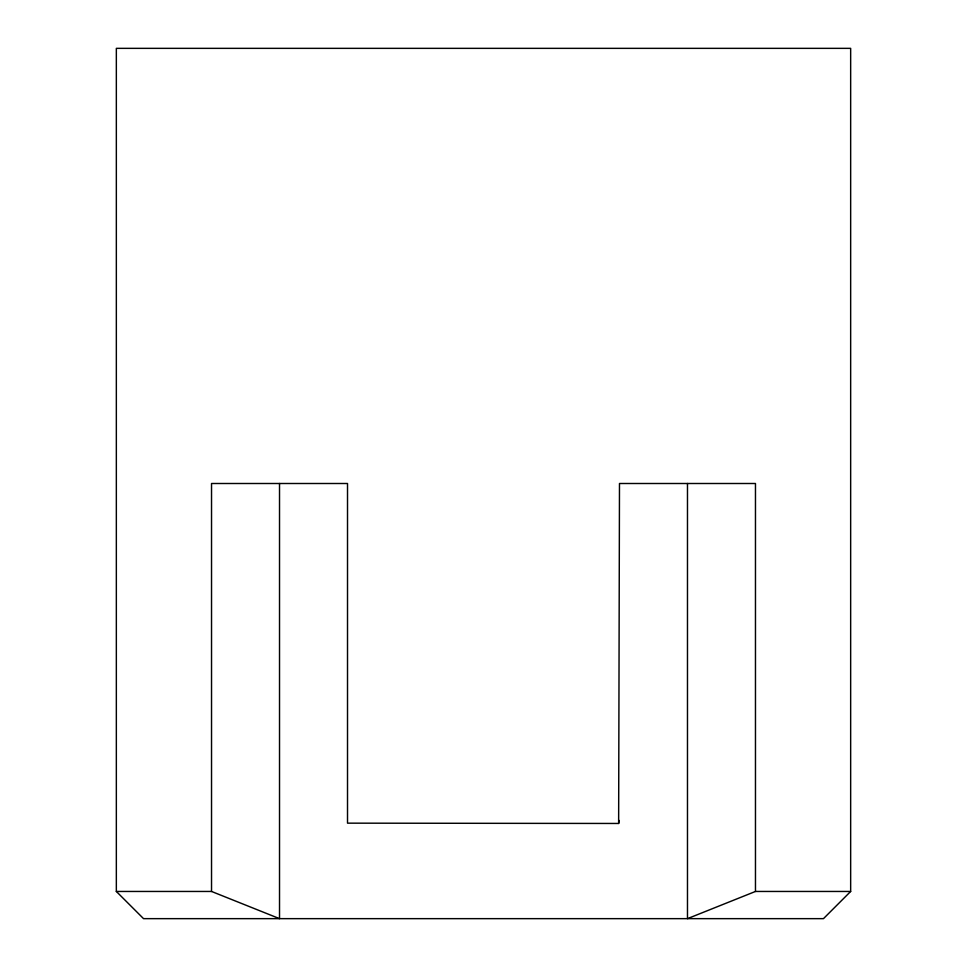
<?xml version="1.0" encoding="UTF-8"?>
<svg xmlns="http://www.w3.org/2000/svg" width="967" height="967" viewBox="0 0 967 967"><rect width="100%" height="100%" fill="white"/><g stroke="black" fill="none" stroke-linecap="round" stroke-linejoin="round"><path stroke-width="1.45" d="M279.523 483.5L279.523 918.65L211.531 891.453L211.531 483.5L347.516 483.5L347.516 823.159L618.638 823.461L619.484 483.5L755.469 483.5L755.469 891.453L687.477 918.65L687.477 483.5M618.638 823.461L619.243 820.499M850.658 891.453L823.461 918.65L143.539 918.65L116.342 891.453L116.342 48.35L850.658 48.35L850.658 891.453L755.469 891.453M116.342 891.453L211.531 891.453"/></g></svg>
